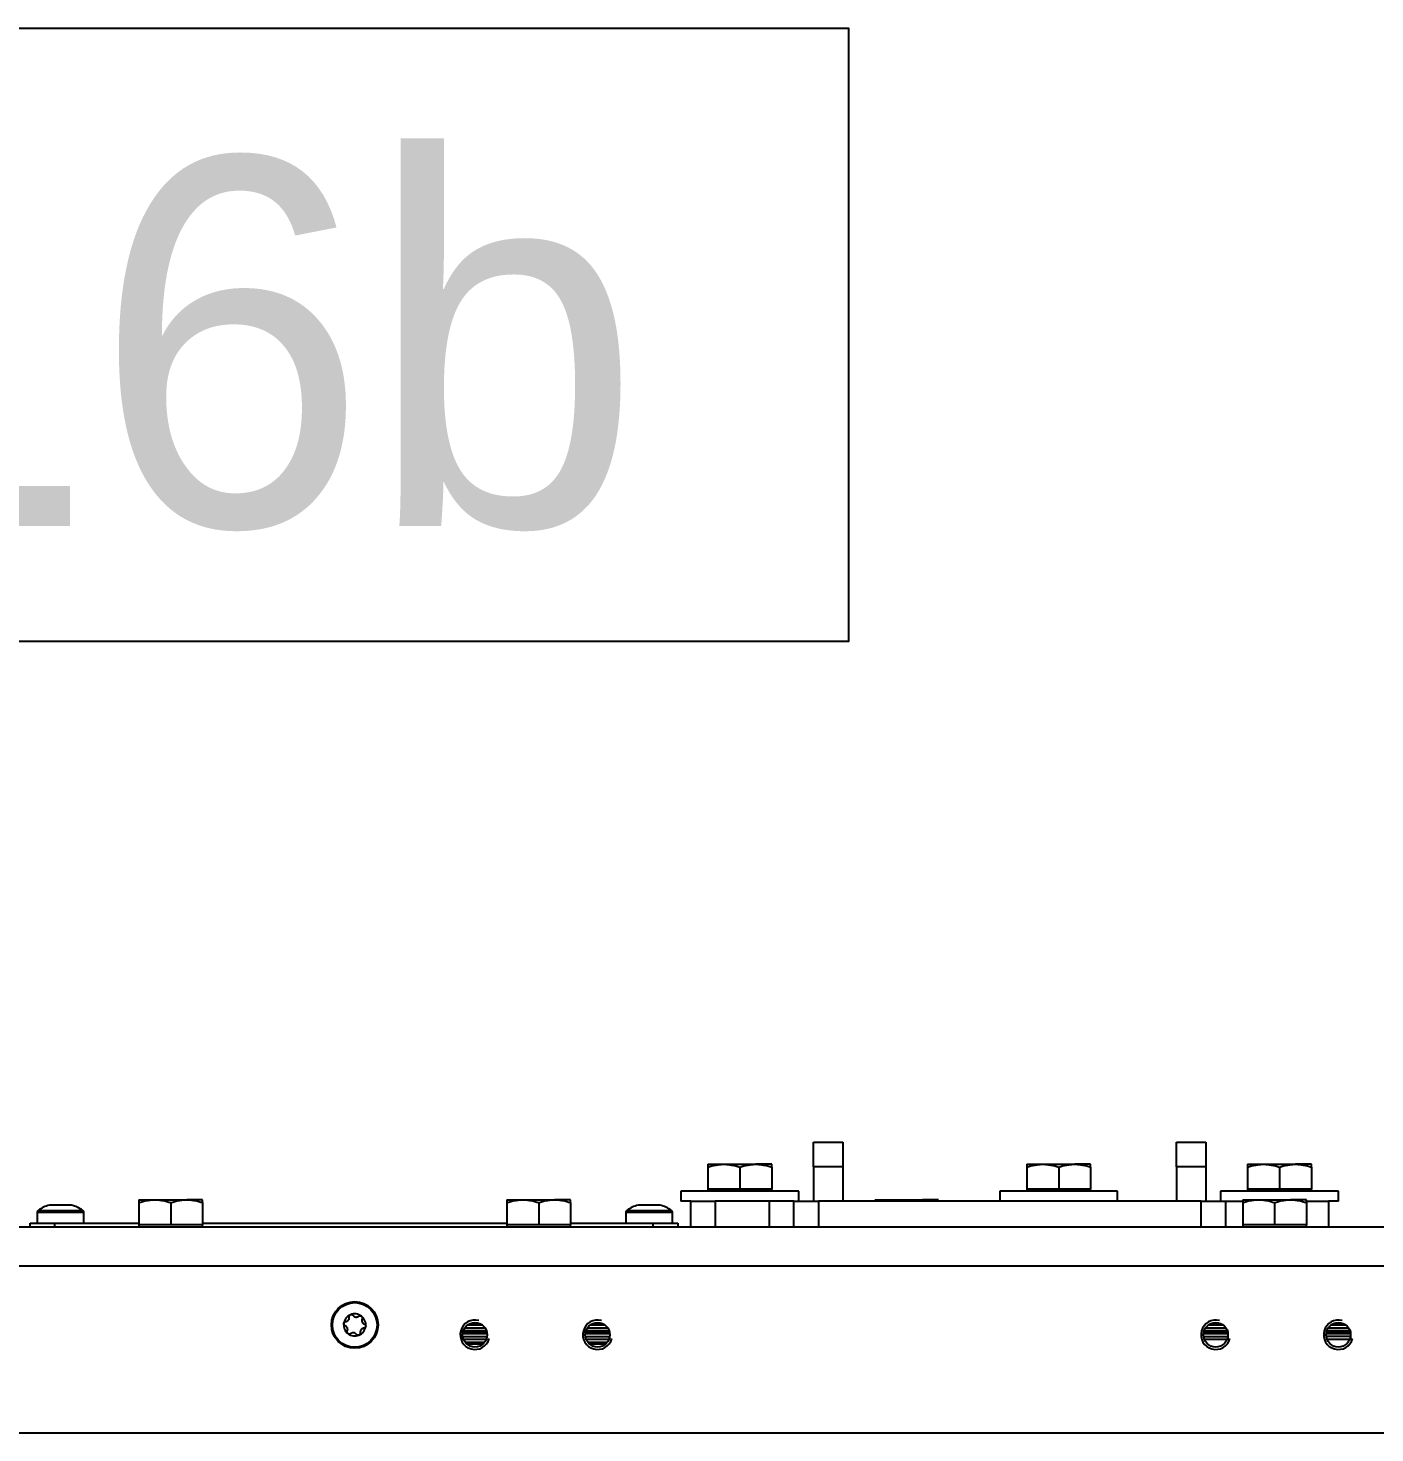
# Model space of a CAD drawing. Header units: millimetres. Extents: x -187347 to 135007, y -6415 to 292048.
# Drawn here: x -50372.5 to -50098, y 27765 to 28051.2 of the extents above; entities that cross this region are included whole.
import ezdxf
from ezdxf.enums import TextEntityAlignment as Align

# ---------------------------------------------------------------- set-up
doc = ezdxf.new("R2010")
doc.units = ezdxf.units.MM
doc.header["$LTSCALE"] = 100
doc.layers.get('0').update_dxf_attribs({"lineweight": 18})
doc.layers.add('Layout CAT2', color=6, linetype='Continuous')
doc.layers.add('Layout Kromeka', color=1, linetype='Continuous', lineweight=5)
doc.styles.add('015_100', font='', dxfattribs={"height": 150})
doc.styles.get('015_100').set_extended_font_data('Univers 45 Light')

# ---------------------------------------------------------------- blocks, each defined once
blk = doc.blocks.new('cat2 legend')
at = {"layer": 'Layout CAT2', "color": 6, "linetype": 'Continuous'}
blk.add_lwpolyline([(-3.9916, -1.25), (3.9123, -1.25), (3.9123, 1.25), (-3.9916, 1.25)], close=True, dxfattribs=at)
at = {"layer": 'Layout Kromeka', "color": 6, "linetype": 'Continuous', "style": '015_100'}
blk.add_attdef('POSNR', text='', height=1.5, dxfattribs=at).set_placement((0, 0), align=Align.MIDDLE)
blk = doc.blocks.new('25g245g2fd')
at = {"color": 0}
for p, q in [((21466.97, -2666.44), (21466.97, -2661.44)), ((21466.97, -2661.44), (21472.97, -2661.44)), ((21472.97, -2661.44), (21472.97, -2666.44)), ((21540.97, -2666.44), (21540.97, -2661.44)), ((21540.97, -2661.44), (21546.97, -2661.44)), ((21546.97, -2661.44), (21546.97, -2666.44)), ((21445.47, -2665.94), (21448.72, -2665.94)), ((21445.47, -2666.52), (21445.47, -2671.04)), ((21448.72, -2665.94), (21455.22, -2665.94)), ((21451.97, -2666.52), (21451.97, -2671.04)), ((21458.47, -2665.94), (21455.22, -2665.94)), ((21458.47, -2666.52), (21458.47, -2671.04)), ((21466.97, -2666.44), (21466.97, -2673.44)), ((21472.97, -2666.44), (21466.97, -2666.44)), ((21472.97, -2666.44), (21472.97, -2673.44)), ((21510.47, -2665.94), (21513.72, -2665.94)), ((21510.47, -2666.52), (21510.47, -2671.04)), ((21513.72, -2665.94), (21520.22, -2665.94)), ((21516.97, -2666.52), (21516.97, -2671.04)), ((21523.47, -2665.94), (21520.22, -2665.94)), ((21523.47, -2666.52), (21523.47, -2671.04)), ((21540.97, -2666.44), (21540.97, -2673.44)), ((21546.97, -2666.44), (21540.97, -2666.44)), ((21546.97, -2666.44), (21546.97, -2673.44)), ((21555.47, -2665.94), (21558.72, -2665.94)), ((21555.47, -2666.52), (21555.47, -2671.04)), ((21558.72, -2665.94), (21565.22, -2665.94)), ((21561.97, -2666.52), (21561.97, -2671.04)), ((21568.47, -2665.94), (21565.22, -2665.94)), ((21568.47, -2666.52), (21568.47, -2671.04)), ((21329.47, -2673.18), (21332.72, -2673.18)), ((21332.72, -2673.18), (21339.22, -2673.18)), ((21342.47, -2673.18), (21339.22, -2673.18)), ((21404.47, -2673.18), (21407.72, -2673.18)), ((21407.72, -2673.18), (21414.22, -2673.18)), ((21417.47, -2673.18), (21414.22, -2673.18)), ((21463.97, -2671.44), (21439.97, -2671.44)), ((21439.97, -2671.44), (21439.97, -2673.44)), ((21441.97, -2673.44), (21439.97, -2673.44)), ((21441.97, -2673.44), (21446.97, -2673.44)), ((21441.97, -2678.68), (21441.97, -2673.44)), ((21445.47, -2671.04), (21445.47, -2671.44)), ((21448.72, -2671.04), (21445.47, -2671.04)), ((21457.97, -2673.44), (21446.97, -2673.44)), ((21446.97, -2673.44), (21446.97, -2678.68)), ((21451.97, -2671.04), (21448.72, -2671.04)), ((21455.22, -2671.04), (21451.97, -2671.04)), ((21458.47, -2671.04), (21455.22, -2671.04)), ((21462.97, -2673.44), (21457.97, -2673.44)), ((21457.97, -2673.44), (21457.97, -2678.68)), ((21458.47, -2671.44), (21458.47, -2671.04)), ((21462.97, -2673.44), (21467.97, -2673.44)), ((21462.97, -2678.68), (21462.97, -2673.44)), ((21463.97, -2673.44), (21463.97, -2671.44)), ((21545.97, -2673.44), (21467.97, -2673.44)), ((21467.97, -2673.44), (21467.97, -2678.68)), ((21479.47, -2673.18), (21482.72, -2673.18)), ((21482.72, -2673.18), (21489.22, -2673.18)), ((21492.47, -2673.18), (21489.22, -2673.18)), ((21528.97, -2671.44), (21504.97, -2671.44)), ((21504.97, -2671.44), (21504.97, -2673.44)), ((21510.47, -2671.04), (21510.47, -2671.44)), ((21513.72, -2671.04), (21510.47, -2671.04)), ((21516.97, -2671.04), (21513.72, -2671.04)), ((21520.22, -2671.04), (21516.97, -2671.04)), ((21523.47, -2671.04), (21520.22, -2671.04)), ((21523.47, -2671.44), (21523.47, -2671.04)), ((21528.97, -2673.44), (21528.97, -2671.44)), ((21545.97, -2673.44), (21550.97, -2673.44)), ((21545.97, -2678.68), (21545.97, -2673.44)), ((21573.97, -2671.44), (21549.97, -2671.44)), ((21549.97, -2671.44), (21549.97, -2673.44)), ((21550.97, -2673.44), (21554.45, -2673.44)), ((21550.97, -2673.44), (21550.97, -2678.68)), ((21554.47, -2673.18), (21557.72, -2673.18)), ((21555.47, -2671.04), (21555.47, -2671.44)), ((21558.72, -2671.04), (21555.47, -2671.04)), ((21557.72, -2673.18), (21564.22, -2673.18)), ((21561.97, -2671.04), (21558.72, -2671.04)), ((21565.22, -2671.04), (21561.97, -2671.04)), ((21567.47, -2673.18), (21564.22, -2673.18)), ((21568.47, -2671.04), (21565.22, -2671.04)), ((21567.47, -2673.44), (21571.97, -2673.44)), ((21568.47, -2671.44), (21568.47, -2671.04)), ((21573.97, -2673.44), (21571.97, -2673.44)), ((21571.97, -2673.44), (21571.97, -2678.68)), ((21573.97, -2673.44), (21573.97, -2671.44)), ((21308.72, -2675.72), (21318.22, -2675.72)), ((21308.72, -2675.72), (21308.72, -2677.94)), ((21308.93, -2675.33), (21318.02, -2675.33)), ((21311.22, -2674.24), (21311.52, -2674.24)), ((21311.52, -2674.24), (21313.47, -2674.24)), ((21313.47, -2674.24), (21315.42, -2674.24)), ((21315.42, -2674.24), (21315.72, -2674.24)), ((21318.22, -2677.94), (21318.22, -2675.72)), ((21329.47, -2673.76), (21329.47, -2678.28)), ((21335.97, -2673.76), (21335.97, -2678.28)), ((21342.47, -2673.76), (21342.47, -2678.28)), ((21404.47, -2673.76), (21404.47, -2678.28)), ((21410.97, -2673.76), (21410.97, -2678.28)), ((21417.47, -2673.76), (21417.47, -2678.28)), ((21428.72, -2675.72), (21438.22, -2675.72)), ((21428.72, -2675.72), (21428.72, -2677.94)), ((21428.93, -2675.33), (21438.02, -2675.33)), ((21431.22, -2674.24), (21431.52, -2674.24)), ((21431.52, -2674.24), (21433.47, -2674.24)), ((21433.47, -2674.24), (21435.42, -2674.24)), ((21435.42, -2674.24), (21435.72, -2674.24)), ((21438.22, -2677.94), (21438.22, -2675.72)), ((21554.47, -2673.76), (21554.47, -2678.28)), ((21560.97, -2673.76), (21560.97, -2678.28)), ((21567.47, -2673.76), (21567.47, -2678.28)), ((21080.97, -2678.68), (21890.97, -2678.67)), ((21307.3, -2677.94), (21312.3, -2677.94)), ((21307.3, -2678.68), (21307.3, -2677.94)), ((21308.72, -2677.94), (21313.47, -2677.94)), ((21312.3, -2677.94), (21329.47, -2677.94)), ((21312.3, -2677.94), (21312.3, -2678.68)), ((21329.47, -2678.28), (21329.47, -2678.68)), ((21332.72, -2678.28), (21329.47, -2678.28)), ((21335.97, -2678.28), (21332.72, -2678.28)), ((21339.22, -2678.28), (21335.97, -2678.28)), ((21342.47, -2678.28), (21339.22, -2678.28)), ((21342.47, -2677.94), (21404.47, -2677.94)), ((21342.47, -2678.68), (21342.47, -2678.28)), ((21404.47, -2678.28), (21404.47, -2678.68)), ((21407.72, -2678.28), (21404.47, -2678.28)), ((21410.97, -2678.28), (21407.72, -2678.28)), ((21414.22, -2678.28), (21410.97, -2678.28)), ((21417.47, -2678.28), (21414.22, -2678.28)), ((21417.47, -2677.94), (21434.3, -2677.94)), ((21417.47, -2678.68), (21417.47, -2678.28)), ((21428.72, -2677.94), (21433.47, -2677.94)), ((21434.3, -2677.94), (21439.3, -2677.94)), ((21434.3, -2678.68), (21434.3, -2677.94)), ((21439.3, -2677.94), (21439.3, -2678.68)), ((21554.47, -2678.28), (21554.47, -2678.68)), ((21557.72, -2678.28), (21554.47, -2678.28)), ((21560.97, -2678.28), (21557.72, -2678.28)), ((21564.22, -2678.28), (21560.97, -2678.28)), ((21567.47, -2678.28), (21564.22, -2678.28)), ((21567.47, -2678.68), (21567.47, -2678.28)), ((21880.96, -2686.67), (21090.98, -2686.68)), ((21400.06, -2699.31), (21395.88, -2699.31)), ((21399.55, -2698.74), (21396.39, -2698.74)), ((21396.68, -2698.6), (21399.36, -2698.6)), ((21425.06, -2699.31), (21420.88, -2699.31)), ((21424.55, -2698.74), (21421.39, -2698.74)), ((21421.58, -2698.6), (21424.36, -2698.6)), ((21551.06, -2699.31), (21546.88, -2699.31)), ((21550.55, -2698.74), (21547.39, -2698.74)), ((21547.58, -2698.6), (21550.36, -2698.6)), ((21576.06, -2699.31), (21571.88, -2699.31)), ((21575.55, -2698.73), (21572.39, -2698.73)), ((21572.58, -2698.6), (21575.36, -2698.6)), ((21400.46, -2700.48), (21395.48, -2700.48)), ((21400.44, -2701.08), (21395.5, -2701.08)), ((21400.42, -2700.19), (21395.52, -2700.19)), ((21400.35, -2699.91), (21395.59, -2699.91)), ((21400.27, -2701.65), (21395.67, -2701.65)), ((21399.91, -2702.25), (21396.03, -2702.25)), ((21425.46, -2700.48), (21420.48, -2700.48)), ((21425.44, -2701.08), (21420.5, -2701.08)), ((21420.52, -2700.19), (21425.42, -2700.19)), ((21425.35, -2699.91), (21420.59, -2699.91)), ((21425.27, -2701.65), (21420.67, -2701.65)), ((21424.91, -2702.25), (21421.03, -2702.25)), ((21551.46, -2700.48), (21546.48, -2700.48)), ((21551.44, -2701.08), (21546.5, -2701.08)), ((21551.42, -2700.19), (21546.52, -2700.19)), ((21551.35, -2699.91), (21546.59, -2699.91)), ((21546.63, -2701.55), (21551.31, -2701.55)), ((21576.46, -2700.48), (21571.48, -2700.48)), ((21576.44, -2701.07), (21571.5, -2701.07)), ((21571.52, -2700.19), (21576.42, -2700.19)), ((21576.35, -2699.91), (21571.59, -2699.91)), ((21571.63, -2701.55), (21576.31, -2701.55)), ((21399.64, -2702.53), (21396.3, -2702.53)), ((21396.33, -2702.56), (21399.61, -2702.56)), ((21396.33, -2702.56), (21399.61, -2702.56)), ((21424.64, -2702.53), (21421.3, -2702.53)), ((21421.33, -2702.56), (21424.61, -2702.56)), ((21421.33, -2702.56), (21424.61, -2702.56)), ((21083.97, -2720.68), (21887.97, -2720.67))]:
    blk.add_line(p, q, dxfattribs=at)
for centre, radius in [((21373.47, -2698.68), 4.75), ((21373.47, -2698.68), 4.54), ((21397.97, -2700.68), 2.5), ((21422.97, -2700.68), 2.5), ((21548.97, -2700.68), 2.5), ((21573.97, -2700.68), 2.5)]:
    blk.add_circle(centre, radius, dxfattribs=at)
for centre, radius, start, end in [((21309.2, -2675.72), 0.475, 124.6183, 180), ((21313.47, -2681.92), 8, 106.3348, 124.6183), ((21313.47, -2681.92), 8, 55.3817, 73.6652), ((21317.75, -2675.72), 0.475, 0, 55.3817), ((21429.2, -2675.72), 0.475, 124.6183, 180), ((21433.47, -2681.92), 8, 106.3348, 124.6183), ((21433.47, -2681.92), 8, 55.3817, 73.6652), ((21437.75, -2675.72), 0.475, 0, 55.3817), ((21373.47, -2698.68), 2.25, 52.5231, 112.5231), ((21373.47, -2698.68), 2.25, 172.5231, 232.5231), ((21373.47, -2698.68), 2.25, 112.5231, 172.5231), ((21373.47, -2698.68), 2.25, 292.5231, 352.5231), ((21373.47, -2698.68), 2.25, 352.5231, 52.5231), ((21397.97, -2700.68), 3, 75, 345), ((21422.97, -2700.68), 3, 75, 345), ((21548.97, -2700.68), 3, 75, 345), ((21573.97, -2700.68), 3, 75, 345), ((21373.47, -2698.68), 2.25, 232.5231, 292.5231)]:
    blk.add_arc(centre, radius, start, end, dxfattribs=at)
for points, knots in [([(21445.47, -2666.52), (21446, -2666.34), (21446.54, -2666.2), (21447.35, -2666.04), (21447.62, -2666), (21448.17, -2665.95), (21448.44, -2665.94), (21448.72, -2665.94)], [0, 0, 0, 0, 0.5, 0.5, 0.75, 0.75, 1, 1, 1, 1]), ([(21445.47, -2665.94), (21445.47, -2665.94), (21445.47, -2665.95), (21445.47, -2666), (21445.47, -2666.04), (21445.47, -2666.14), (21445.47, -2666.21), (21445.47, -2666.35), (21445.47, -2666.43), (21445.47, -2666.52)], [0, 0, 0, 0, 0.25, 0.25, 0.5, 0.5, 0.75, 0.75, 1, 1, 1, 1]), ([(21448.72, -2665.94), (21448.79, -2665.94), (21448.86, -2665.94), (21449, -2665.94), (21449.07, -2665.94), (21449.27, -2665.95), (21449.41, -2665.96), (21449.82, -2666), (21450.09, -2666.04), (21450.91, -2666.2), (21451.44, -2666.34), (21451.97, -2666.52)], [0, 0, 0, 0, 0.0625, 0.0625, 0.125, 0.125, 0.25, 0.25, 0.5, 0.5, 1, 1, 1, 1]), ([(21451.97, -2666.52), (21452.5, -2666.34), (21453.04, -2666.2), (21453.85, -2666.04), (21454.12, -2666), (21454.67, -2665.95), (21454.94, -2665.94), (21455.22, -2665.94)], [0, 0, 0, 0, 0.5, 0.5, 0.75, 0.75, 1, 1, 1, 1]), ([(21455.22, -2665.94), (21455.29, -2665.94), (21455.36, -2665.94), (21455.5, -2665.94), (21455.57, -2665.94), (21455.77, -2665.95), (21455.91, -2665.96), (21456.32, -2666), (21456.59, -2666.04), (21457.41, -2666.2), (21457.94, -2666.34), (21458.47, -2666.52)], [0, 0, 0, 0, 0.0625, 0.0625, 0.125, 0.125, 0.25, 0.25, 0.5, 0.5, 1, 1, 1, 1]), ([(21458.47, -2666.52), (21458.47, -2666.43), (21458.47, -2666.35), (21458.47, -2666.21), (21458.47, -2666.14), (21458.47, -2666.04), (21458.47, -2666), (21458.47, -2665.95), (21458.47, -2665.94), (21458.47, -2665.94)], [0, 0, 0, 0, 0.250359, 0.250359, 0.500718, 0.500718, 0.751077, 0.751077, 1, 1, 1, 1]), ([(21510.47, -2665.94), (21510.47, -2665.94), (21510.47, -2665.95), (21510.47, -2666), (21510.47, -2666.04), (21510.47, -2666.14), (21510.47, -2666.21), (21510.47, -2666.35), (21510.47, -2666.43), (21510.47, -2666.52)], [0, 0, 0, 0, 0.25, 0.25, 0.5, 0.5, 0.75, 0.75, 1, 1, 1, 1]), ([(21510.47, -2666.52), (21511, -2666.34), (21511.54, -2666.2), (21512.35, -2666.04), (21512.62, -2666), (21513.17, -2665.95), (21513.44, -2665.94), (21513.72, -2665.94)], [0, 0, 0, 0, 0.5, 0.5, 0.75, 0.75, 1, 1, 1, 1]), ([(21513.72, -2665.94), (21513.79, -2665.94), (21513.86, -2665.94), (21514, -2665.94), (21514.07, -2665.94), (21514.27, -2665.95), (21514.41, -2665.96), (21514.82, -2666), (21515.09, -2666.04), (21515.91, -2666.2), (21516.44, -2666.34), (21516.97, -2666.52)], [0, 0, 0, 0, 0.0625, 0.0625, 0.125, 0.125, 0.25, 0.25, 0.5, 0.5, 1, 1, 1, 1]), ([(21516.97, -2666.52), (21517.5, -2666.34), (21518.04, -2666.2), (21518.85, -2666.04), (21519.12, -2666), (21519.67, -2665.95), (21519.94, -2665.94), (21520.22, -2665.94)], [0, 0, 0, 0, 0.5, 0.5, 0.75, 0.75, 1, 1, 1, 1]), ([(21520.22, -2665.94), (21520.29, -2665.94), (21520.36, -2665.94), (21520.5, -2665.94), (21520.57, -2665.94), (21520.77, -2665.95), (21520.91, -2665.96), (21521.32, -2666), (21521.59, -2666.04), (21522.41, -2666.2), (21522.94, -2666.34), (21523.47, -2666.52)], [0, 0, 0, 0, 0.0625, 0.0625, 0.125, 0.125, 0.25, 0.25, 0.5, 0.5, 1, 1, 1, 1]), ([(21523.47, -2666.52), (21523.47, -2666.43), (21523.47, -2666.35), (21523.47, -2666.21), (21523.47, -2666.14), (21523.47, -2666.04), (21523.47, -2666), (21523.47, -2665.95), (21523.47, -2665.94), (21523.47, -2665.94)], [0, 0, 0, 0, 0.250359, 0.250359, 0.500718, 0.500718, 0.751077, 0.751077, 1, 1, 1, 1]), ([(21555.47, -2666.52), (21556, -2666.34), (21556.54, -2666.2), (21557.35, -2666.04), (21557.62, -2666), (21558.17, -2665.95), (21558.44, -2665.94), (21558.72, -2665.94)], [0, 0, 0, 0, 0.5, 0.5, 0.75, 0.75, 1, 1, 1, 1]), ([(21555.47, -2665.94), (21555.47, -2665.94), (21555.47, -2665.95), (21555.47, -2666), (21555.47, -2666.04), (21555.47, -2666.14), (21555.47, -2666.21), (21555.47, -2666.35), (21555.47, -2666.43), (21555.47, -2666.52)], [0, 0, 0, 0, 0.25, 0.25, 0.5, 0.5, 0.75, 0.75, 1, 1, 1, 1]), ([(21558.72, -2665.94), (21558.79, -2665.94), (21558.86, -2665.94), (21559, -2665.94), (21559.07, -2665.94), (21559.27, -2665.95), (21559.41, -2665.96), (21559.82, -2666), (21560.09, -2666.04), (21560.91, -2666.2), (21561.44, -2666.34), (21561.97, -2666.52)], [0, 0, 0, 0, 0.0625, 0.0625, 0.125, 0.125, 0.25, 0.25, 0.5, 0.5, 1, 1, 1, 1]), ([(21561.97, -2666.52), (21562.5, -2666.34), (21563.04, -2666.2), (21563.85, -2666.04), (21564.12, -2666), (21564.67, -2665.95), (21564.94, -2665.94), (21565.22, -2665.94)], [0, 0, 0, 0, 0.5, 0.5, 0.75, 0.75, 1, 1, 1, 1]), ([(21565.22, -2665.94), (21565.29, -2665.94), (21565.36, -2665.94), (21565.5, -2665.94), (21565.57, -2665.94), (21565.77, -2665.95), (21565.91, -2665.96), (21566.32, -2666), (21566.59, -2666.04), (21567.41, -2666.2), (21567.94, -2666.34), (21568.47, -2666.52)], [0, 0, 0, 0, 0.0625, 0.0625, 0.125, 0.125, 0.25, 0.25, 0.5, 0.5, 1, 1, 1, 1]), ([(21568.47, -2666.52), (21568.47, -2666.43), (21568.47, -2666.35), (21568.47, -2666.21), (21568.47, -2666.14), (21568.47, -2666.04), (21568.47, -2666), (21568.47, -2665.95), (21568.47, -2665.94), (21568.47, -2665.94)], [0, 0, 0, 0, 0.250359, 0.250359, 0.500718, 0.500718, 0.751077, 0.751077, 1, 1, 1, 1]), ([(21329.47, -2673.18), (21329.47, -2673.18), (21329.47, -2673.19), (21329.47, -2673.24), (21329.47, -2673.28), (21329.47, -2673.38), (21329.47, -2673.44), (21329.47, -2673.59), (21329.47, -2673.67), (21329.47, -2673.76)], [0, 0, 0, 0, 0.25, 0.25, 0.5, 0.5, 0.75, 0.75, 1, 1, 1, 1]), ([(21329.47, -2673.76), (21330, -2673.58), (21330.54, -2673.43), (21331.35, -2673.28), (21331.62, -2673.24), (21332.17, -2673.19), (21332.44, -2673.18), (21332.72, -2673.18)], [0, 0, 0, 0, 0.5, 0.5, 0.75, 0.75, 1, 1, 1, 1]), ([(21332.72, -2673.18), (21332.79, -2673.18), (21332.86, -2673.18), (21333, -2673.18), (21333.07, -2673.18), (21333.27, -2673.19), (21333.41, -2673.2), (21333.82, -2673.24), (21334.09, -2673.28), (21334.91, -2673.43), (21335.44, -2673.58), (21335.97, -2673.76)], [0, 0, 0, 0, 0.0625, 0.0625, 0.125, 0.125, 0.25, 0.25, 0.5, 0.5, 1, 1, 1, 1]), ([(21335.97, -2673.76), (21336.5, -2673.58), (21337.04, -2673.43), (21337.85, -2673.28), (21338.12, -2673.24), (21338.67, -2673.19), (21338.94, -2673.18), (21339.22, -2673.18)], [0, 0, 0, 0, 0.5, 0.5, 0.75, 0.75, 1, 1, 1, 1]), ([(21339.22, -2673.18), (21339.29, -2673.18), (21339.36, -2673.18), (21339.5, -2673.18), (21339.57, -2673.18), (21339.77, -2673.19), (21339.91, -2673.2), (21340.32, -2673.24), (21340.59, -2673.28), (21341.41, -2673.43), (21341.94, -2673.58), (21342.47, -2673.76)], [0, 0, 0, 0, 0.0625, 0.0625, 0.125, 0.125, 0.25, 0.25, 0.5, 0.5, 1, 1, 1, 1]), ([(21342.47, -2673.76), (21342.47, -2673.67), (21342.47, -2673.59), (21342.47, -2673.44), (21342.47, -2673.38), (21342.47, -2673.28), (21342.47, -2673.24), (21342.47, -2673.19), (21342.47, -2673.18), (21342.47, -2673.18)], [0, 0, 0, 0, 0.250359, 0.250359, 0.500718, 0.500718, 0.751077, 0.751077, 1, 1, 1, 1]), ([(21404.47, -2673.18), (21404.47, -2673.18), (21404.47, -2673.19), (21404.47, -2673.24), (21404.47, -2673.28), (21404.47, -2673.38), (21404.47, -2673.44), (21404.47, -2673.59), (21404.47, -2673.67), (21404.47, -2673.76)], [0, 0, 0, 0, 0.25, 0.25, 0.5, 0.5, 0.75, 0.75, 1, 1, 1, 1]), ([(21404.47, -2673.76), (21405, -2673.58), (21405.54, -2673.43), (21406.35, -2673.28), (21406.62, -2673.24), (21407.17, -2673.19), (21407.44, -2673.18), (21407.72, -2673.18)], [0, 0, 0, 0, 0.5, 0.5, 0.75, 0.75, 1, 1, 1, 1]), ([(21407.72, -2673.18), (21407.79, -2673.18), (21407.86, -2673.18), (21408, -2673.18), (21408.07, -2673.18), (21408.27, -2673.19), (21408.41, -2673.2), (21408.82, -2673.24), (21409.09, -2673.28), (21409.91, -2673.43), (21410.44, -2673.58), (21410.97, -2673.76)], [0, 0, 0, 0, 0.0625, 0.0625, 0.125, 0.125, 0.25, 0.25, 0.5, 0.5, 1, 1, 1, 1]), ([(21410.97, -2673.76), (21411.5, -2673.58), (21412.04, -2673.43), (21412.85, -2673.28), (21413.12, -2673.24), (21413.67, -2673.19), (21413.94, -2673.18), (21414.22, -2673.18)], [0, 0, 0, 0, 0.5, 0.5, 0.75, 0.75, 1, 1, 1, 1]), ([(21414.22, -2673.18), (21414.29, -2673.18), (21414.36, -2673.18), (21414.5, -2673.18), (21414.57, -2673.18), (21414.77, -2673.19), (21414.91, -2673.2), (21415.32, -2673.24), (21415.59, -2673.28), (21416.41, -2673.43), (21416.94, -2673.58), (21417.47, -2673.76)], [0, 0, 0, 0, 0.0625, 0.0625, 0.125, 0.125, 0.25, 0.25, 0.5, 0.5, 1, 1, 1, 1]), ([(21417.47, -2673.76), (21417.47, -2673.67), (21417.47, -2673.59), (21417.47, -2673.44), (21417.47, -2673.38), (21417.47, -2673.28), (21417.47, -2673.24), (21417.47, -2673.19), (21417.47, -2673.18), (21417.47, -2673.18)], [0, 0, 0, 0, 0.250359, 0.250359, 0.500718, 0.500718, 0.751077, 0.751077, 1, 1, 1, 1]), ([(21554.47, -2673.18), (21554.47, -2673.18), (21554.47, -2673.19), (21554.47, -2673.24), (21554.47, -2673.28), (21554.47, -2673.38), (21554.47, -2673.44), (21554.47, -2673.59), (21554.47, -2673.67), (21554.47, -2673.76)], [0, 0, 0, 0, 0.25, 0.25, 0.5, 0.5, 0.75, 0.75, 1, 1, 1, 1]), ([(21554.47, -2673.76), (21555, -2673.58), (21555.54, -2673.43), (21556.35, -2673.28), (21556.62, -2673.24), (21557.17, -2673.19), (21557.44, -2673.18), (21557.72, -2673.18)], [0, 0, 0, 0, 0.5, 0.5, 0.75, 0.75, 1, 1, 1, 1]), ([(21557.72, -2673.18), (21557.79, -2673.18), (21557.86, -2673.18), (21558, -2673.18), (21558.07, -2673.18), (21558.27, -2673.19), (21558.41, -2673.2), (21558.82, -2673.24), (21559.09, -2673.28), (21559.91, -2673.43), (21560.44, -2673.58), (21560.97, -2673.76)], [0, 0, 0, 0, 0.0625, 0.0625, 0.125, 0.125, 0.25, 0.25, 0.5, 0.5, 1, 1, 1, 1]), ([(21560.97, -2673.76), (21561.5, -2673.58), (21562.04, -2673.43), (21562.85, -2673.28), (21563.12, -2673.24), (21563.67, -2673.19), (21563.94, -2673.18), (21564.22, -2673.18)], [0, 0, 0, 0, 0.5, 0.5, 0.75, 0.75, 1, 1, 1, 1]), ([(21564.22, -2673.18), (21564.29, -2673.18), (21564.36, -2673.18), (21564.5, -2673.18), (21564.57, -2673.18), (21564.77, -2673.19), (21564.91, -2673.2), (21565.32, -2673.24), (21565.59, -2673.28), (21566.41, -2673.43), (21566.94, -2673.58), (21567.47, -2673.76)], [0, 0, 0, 0, 0.0625, 0.0625, 0.125, 0.125, 0.25, 0.25, 0.5, 0.5, 1, 1, 1, 1]), ([(21567.47, -2673.76), (21567.47, -2673.67), (21567.47, -2673.59), (21567.47, -2673.44), (21567.47, -2673.38), (21567.47, -2673.28), (21567.47, -2673.24), (21567.47, -2673.19), (21567.47, -2673.18), (21567.47, -2673.18)], [0, 0, 0, 0, 0.250359, 0.250359, 0.500718, 0.500718, 0.751077, 0.751077, 1, 1, 1, 1]), ([(21372.61, -2696.6), (21372.62, -2696.59), (21372.63, -2696.59), (21372.66, -2696.58), (21372.67, -2696.58), (21372.71, -2696.57), (21372.74, -2696.57), (21372.77, -2696.56), (21372.79, -2696.56), (21372.81, -2696.56), (21372.84, -2696.57), (21372.86, -2696.57), (21372.89, -2696.58), (21372.9, -2696.58), (21372.94, -2696.59), (21372.96, -2696.6), (21372.99, -2696.62), (21373, -2696.62), (21373.03, -2696.64), (21373.04, -2696.64), (21373.06, -2696.66), (21373.08, -2696.68), (21373.11, -2696.7), (21373.12, -2696.71), (21373.13, -2696.73), (21373.14, -2696.74), (21373.15, -2696.75)], [0, 0, 0, 0, 0.0625, 0.0625, 0.125, 0.125, 0.25, 0.25, 0.3125, 0.3125, 0.375, 0.4375, 0.4375, 0.5, 0.5, 0.625, 0.625, 0.6875, 0.6875, 0.75, 0.75, 0.875, 0.875, 0.9375, 0.9375, 1, 1, 1, 1]), ([(21371.53, -2698.86), (21371.5, -2698.85), (21371.48, -2698.84), (21371.44, -2698.82), (21371.42, -2698.81), (21371.39, -2698.78), (21371.38, -2698.78), (21371.37, -2698.76), (21371.36, -2698.75), (21371.33, -2698.72), (21371.32, -2698.7), (21371.3, -2698.67), (21371.29, -2698.66), (21371.28, -2698.64), (21371.27, -2698.63), (21371.26, -2698.59), (21371.25, -2698.57), (21371.24, -2698.53), (21371.24, -2698.51), (21371.24, -2698.49), (21371.24, -2698.48), (21371.23, -2698.44), (21371.24, -2698.41), (21371.24, -2698.38)], [0, 0, 0, 0, 0.125, 0.125, 0.25, 0.25, 0.3125, 0.3125, 0.375, 0.375, 0.5, 0.5, 0.5625, 0.5625, 0.625, 0.625, 0.75, 0.75, 0.8125, 0.8125, 0.875, 0.875, 1, 1, 1, 1]), ([(21371.24, -2698.38), (21371.24, -2698.37), (21371.24, -2698.36), (21371.25, -2698.33), (21371.25, -2698.32), (21371.26, -2698.28), (21371.27, -2698.26), (21371.29, -2698.22), (21371.3, -2698.21), (21371.31, -2698.19), (21371.33, -2698.17), (21371.34, -2698.15), (21371.36, -2698.13), (21371.37, -2698.12), (21371.4, -2698.1), (21371.42, -2698.08), (21371.45, -2698.06), (21371.46, -2698.05), (21371.48, -2698.04), (21371.49, -2698.04), (21371.52, -2698.02), (21371.55, -2698.01), (21371.58, -2698), (21371.59, -2698), (21371.62, -2698), (21371.63, -2698), (21371.64, -2697.99)], [0, 0, 0, 0, 0.0625, 0.0625, 0.125, 0.125, 0.25, 0.25, 0.3125, 0.3125, 0.375, 0.4375, 0.4375, 0.5, 0.5, 0.625, 0.625, 0.6875, 0.6875, 0.75, 0.75, 0.875, 0.875, 0.9375, 0.9375, 1, 1, 1, 1]), ([(21371.96, -2699.92), (21371.98, -2699.88), (21372, -2699.83), (21372.02, -2699.75), (21372.02, -2699.73), (21372.03, -2699.69), (21372.03, -2699.67), (21372.03, -2699.65), (21372.03, -2699.63), (21372.03, -2699.57), (21372.03, -2699.51), (21372.02, -2699.45), (21372.02, -2699.43), (21372.01, -2699.4), (21372, -2699.36), (21371.98, -2699.32), (21371.97, -2699.29), (21371.96, -2699.27), (21371.95, -2699.25), (21371.94, -2699.23), (21371.92, -2699.2), (21371.89, -2699.15), (21371.86, -2699.11), (21371.83, -2699.08), (21371.82, -2699.07), (21371.81, -2699.05), (21371.78, -2699.02), (21371.75, -2698.99), (21371.72, -2698.97), (21371.71, -2698.96), (21371.68, -2698.94), (21371.67, -2698.94), (21371.62, -2698.9), (21371.57, -2698.88), (21371.53, -2698.86)], [0, 0, 0, 0, 0.125, 0.125, 0.1875, 0.1875, 0.21875, 0.21875, 0.25, 0.25, 0.375, 0.375, 0.40625, 0.40625, 0.4375, 0.5, 0.5, 0.53125, 0.53125, 0.5625, 0.5625, 0.625, 0.6875, 0.6875, 0.71875, 0.71875, 0.75, 0.8125, 0.8125, 0.84375, 0.84375, 0.875, 0.875, 1, 1, 1, 1]), ([(21371.64, -2697.99), (21371.69, -2697.99), (21371.74, -2697.98), (21371.81, -2697.96), (21371.84, -2697.95), (21371.87, -2697.93), (21371.89, -2697.93), (21371.91, -2697.92), (21371.92, -2697.91), (21371.98, -2697.88), (21372.03, -2697.85), (21372.08, -2697.8), (21372.09, -2697.79), (21372.11, -2697.77), (21372.14, -2697.75), (21372.17, -2697.71), (21372.19, -2697.68), (21372.2, -2697.67), (21372.22, -2697.65), (21372.22, -2697.63), (21372.25, -2697.6), (21372.27, -2697.55), (21372.29, -2697.5), (21372.31, -2697.46), (21372.31, -2697.45), (21372.32, -2697.42), (21372.32, -2697.41), (21372.33, -2697.37), (21372.34, -2697.34), (21372.34, -2697.3), (21372.34, -2697.29), (21372.34, -2697.26), (21372.35, -2697.25), (21372.35, -2697.19), (21372.34, -2697.14), (21372.34, -2697.09)], [0, 0, 0, 0, 0.125, 0.125, 0.1875, 0.1875, 0.21875, 0.21875, 0.25, 0.25, 0.375, 0.375, 0.40625, 0.40625, 0.4375, 0.5, 0.5, 0.53125, 0.53125, 0.5625, 0.5625, 0.625, 0.6875, 0.6875, 0.71875, 0.71875, 0.75, 0.75, 0.8125, 0.8125, 0.84375, 0.84375, 0.875, 0.875, 1, 1, 1, 1]), ([(21372.34, -2697.09), (21372.33, -2697.06), (21372.33, -2697.04), (21372.33, -2696.99), (21372.33, -2696.97), (21372.34, -2696.93), (21372.34, -2696.92), (21372.35, -2696.9), (21372.35, -2696.88), (21372.36, -2696.85), (21372.37, -2696.83), (21372.39, -2696.79), (21372.4, -2696.78), (21372.41, -2696.76), (21372.42, -2696.75), (21372.44, -2696.72), (21372.46, -2696.7), (21372.49, -2696.67), (21372.5, -2696.67), (21372.52, -2696.65), (21372.53, -2696.64), (21372.56, -2696.62), (21372.58, -2696.61), (21372.61, -2696.6)], [0, 0, 0, 0, 0.125, 0.125, 0.25, 0.25, 0.3125, 0.3125, 0.375, 0.375, 0.5, 0.5, 0.5625, 0.5625, 0.625, 0.625, 0.75, 0.75, 0.8125, 0.8125, 0.875, 0.875, 1, 1, 1, 1]), ([(21373.15, -2696.75), (21373.17, -2696.79), (21373.21, -2696.83), (21373.26, -2696.88), (21373.28, -2696.9), (21373.32, -2696.92), (21373.33, -2696.93), (21373.35, -2696.94), (21373.36, -2696.95), (21373.42, -2696.99), (21373.46, -2697.01), (21373.53, -2697.03), (21373.54, -2697.04), (21373.57, -2697.05), (21373.61, -2697.06), (21373.65, -2697.07), (21373.69, -2697.07), (21373.71, -2697.07), (21373.74, -2697.07), (21373.75, -2697.08), (21373.79, -2697.08), (21373.85, -2697.08), (21373.9, -2697.07), (21373.94, -2697.06), (21373.96, -2697.06), (21373.98, -2697.05), (21374, -2697.05), (21374.03, -2697.04), (21374.06, -2697.03), (21374.1, -2697.01), (21374.11, -2697.01), (21374.13, -2697), (21374.14, -2696.99), (21374.2, -2696.96), (21374.24, -2696.93), (21374.28, -2696.9)], [0, 0, 0, 0, 0.125, 0.125, 0.1875, 0.1875, 0.21875, 0.21875, 0.25, 0.25, 0.375, 0.375, 0.40625, 0.40625, 0.4375, 0.5, 0.5, 0.53125, 0.53125, 0.5625, 0.5625, 0.625, 0.6875, 0.6875, 0.71875, 0.71875, 0.75, 0.75, 0.8125, 0.8125, 0.84375, 0.84375, 0.875, 0.875, 1, 1, 1, 1]), ([(21374.28, -2696.9), (21374.3, -2696.88), (21374.32, -2696.87), (21374.36, -2696.85), (21374.38, -2696.84), (21374.42, -2696.82), (21374.43, -2696.82), (21374.45, -2696.81), (21374.46, -2696.81), (21374.5, -2696.8), (21374.52, -2696.8), (21374.56, -2696.8), (21374.57, -2696.8), (21374.6, -2696.8), (21374.61, -2696.8), (21374.65, -2696.81), (21374.68, -2696.81), (21374.71, -2696.82), (21374.72, -2696.83), (21374.75, -2696.84), (21374.76, -2696.84), (21374.8, -2696.86), (21374.82, -2696.87), (21374.84, -2696.89)], [0, 0, 0, 0, 0.125, 0.125, 0.25, 0.25, 0.3125, 0.3125, 0.375, 0.375, 0.5, 0.5, 0.5625, 0.5625, 0.625, 0.625, 0.75, 0.75, 0.8125, 0.8125, 0.875, 0.875, 1, 1, 1, 1]), ([(21375.3, -2699.36), (21375.25, -2699.36), (21375.2, -2699.37), (21375.13, -2699.4), (21375.1, -2699.4), (21375.07, -2699.42), (21375.05, -2699.42), (21375.03, -2699.44), (21375.02, -2699.44), (21374.96, -2699.47), (21374.92, -2699.5), (21374.86, -2699.55), (21374.85, -2699.56), (21374.83, -2699.58), (21374.8, -2699.61), (21374.77, -2699.64), (21374.75, -2699.67), (21374.74, -2699.68), (21374.72, -2699.71), (21374.72, -2699.72), (21374.69, -2699.76), (21374.67, -2699.8), (21374.65, -2699.86), (21374.63, -2699.89), (21374.63, -2699.91), (21374.62, -2699.93), (21374.62, -2699.95), (21374.61, -2699.99), (21374.6, -2700.01), (21374.6, -2700.05), (21374.6, -2700.06), (21374.6, -2700.09), (21374.59, -2700.1), (21374.59, -2700.17), (21374.6, -2700.22), (21374.6, -2700.27)], [0, 0, 0, 0, 0.125, 0.125, 0.1875, 0.1875, 0.21875, 0.21875, 0.25, 0.25, 0.375, 0.375, 0.40625, 0.40625, 0.4375, 0.5, 0.5, 0.53125, 0.53125, 0.5625, 0.5625, 0.625, 0.6875, 0.6875, 0.71875, 0.71875, 0.75, 0.75, 0.8125, 0.8125, 0.84375, 0.84375, 0.875, 0.875, 1, 1, 1, 1]), ([(21374.84, -2696.89), (21374.85, -2696.9), (21374.86, -2696.91), (21374.88, -2696.93), (21374.89, -2696.93), (21374.92, -2696.96), (21374.93, -2696.98), (21374.95, -2697.02), (21374.96, -2697.03), (21374.97, -2697.05), (21374.98, -2697.07), (21374.99, -2697.1), (21375, -2697.12), (21375, -2697.14), (21375.01, -2697.17), (21375.01, -2697.2), (21375.02, -2697.23), (21375.02, -2697.25), (21375.02, -2697.27), (21375.01, -2697.28), (21375.01, -2697.32), (21375.01, -2697.34), (21375, -2697.38), (21374.99, -2697.39), (21374.99, -2697.41), (21374.98, -2697.42), (21374.98, -2697.43)], [0, 0, 0, 0, 0.0625, 0.0625, 0.125, 0.125, 0.25, 0.25, 0.3125, 0.3125, 0.375, 0.4375, 0.4375, 0.5, 0.5, 0.625, 0.625, 0.6875, 0.6875, 0.75, 0.75, 0.875, 0.875, 0.9375, 0.9375, 1, 1, 1, 1]), ([(21374.98, -2697.43), (21374.96, -2697.48), (21374.94, -2697.53), (21374.92, -2697.6), (21374.92, -2697.63), (21374.91, -2697.67), (21374.91, -2697.68), (21374.91, -2697.7), (21374.91, -2697.72), (21374.91, -2697.78), (21374.91, -2697.84), (21374.92, -2697.91), (21374.93, -2697.92), (21374.93, -2697.95), (21374.94, -2697.99), (21374.96, -2698.03), (21374.97, -2698.07), (21374.98, -2698.08), (21374.99, -2698.11), (21375, -2698.12), (21375.02, -2698.16), (21375.05, -2698.2), (21375.08, -2698.25), (21375.11, -2698.28), (21375.12, -2698.29), (21375.13, -2698.31), (21375.16, -2698.34), (21375.19, -2698.36), (21375.22, -2698.39), (21375.23, -2698.39), (21375.26, -2698.41), (21375.27, -2698.42), (21375.32, -2698.45), (21375.37, -2698.47), (21375.41, -2698.49)], [0, 0, 0, 0, 0.125, 0.125, 0.1875, 0.1875, 0.21875, 0.21875, 0.25, 0.25, 0.375, 0.375, 0.40625, 0.40625, 0.4375, 0.5, 0.5, 0.53125, 0.53125, 0.5625, 0.5625, 0.625, 0.6875, 0.6875, 0.71875, 0.71875, 0.75, 0.8125, 0.8125, 0.84375, 0.84375, 0.875, 0.875, 1, 1, 1, 1]), ([(21375.7, -2698.97), (21375.7, -2698.98), (21375.7, -2699), (21375.69, -2699.02), (21375.69, -2699.03), (21375.68, -2699.07), (21375.67, -2699.1), (21375.65, -2699.13), (21375.64, -2699.14), (21375.63, -2699.16), (21375.61, -2699.18), (21375.6, -2699.2), (21375.58, -2699.22), (21375.57, -2699.23), (21375.54, -2699.26), (21375.52, -2699.27), (21375.49, -2699.29), (21375.48, -2699.3), (21375.46, -2699.31), (21375.45, -2699.32), (21375.42, -2699.33), (21375.39, -2699.34), (21375.36, -2699.35), (21375.35, -2699.35), (21375.32, -2699.36), (21375.31, -2699.36), (21375.3, -2699.36)], [0, 0, 0, 0, 0.0625, 0.0625, 0.125, 0.125, 0.25, 0.25, 0.3125, 0.3125, 0.375, 0.4375, 0.4375, 0.5, 0.5, 0.625, 0.625, 0.6875, 0.6875, 0.75, 0.75, 0.875, 0.875, 0.9375, 0.9375, 1, 1, 1, 1]), ([(21375.41, -2698.49), (21375.44, -2698.5), (21375.46, -2698.51), (21375.5, -2698.53), (21375.52, -2698.55), (21375.55, -2698.57), (21375.56, -2698.58), (21375.57, -2698.59), (21375.58, -2698.6), (21375.61, -2698.63), (21375.62, -2698.65), (21375.64, -2698.68), (21375.65, -2698.69), (21375.66, -2698.72), (21375.67, -2698.73), (21375.68, -2698.76), (21375.69, -2698.79), (21375.7, -2698.83), (21375.7, -2698.84), (21375.7, -2698.86), (21375.7, -2698.88), (21375.71, -2698.92), (21375.7, -2698.94), (21375.7, -2698.97)], [0, 0, 0, 0, 0.125, 0.125, 0.25, 0.25, 0.3125, 0.3125, 0.375, 0.375, 0.5, 0.5, 0.5625, 0.5625, 0.625, 0.625, 0.75, 0.75, 0.8125, 0.8125, 0.875, 0.875, 1, 1, 1, 1]), ([(21372.1, -2700.46), (21372.09, -2700.45), (21372.08, -2700.45), (21372.06, -2700.43), (21372.05, -2700.42), (21372.03, -2700.39), (21372.01, -2700.37), (21371.99, -2700.34), (21371.98, -2700.32), (21371.97, -2700.3), (21371.96, -2700.28), (21371.95, -2700.25), (21371.94, -2700.23), (21371.94, -2700.22), (21371.93, -2700.18), (21371.93, -2700.16), (21371.93, -2700.12), (21371.92, -2700.11), (21371.93, -2700.08), (21371.93, -2700.07), (21371.93, -2700.03), (21371.93, -2700.01), (21371.94, -2699.98), (21371.95, -2699.96), (21371.96, -2699.94), (21371.96, -2699.93), (21371.96, -2699.92)], [0, 0, 0, 0, 0.0625, 0.0625, 0.125, 0.125, 0.25, 0.25, 0.3125, 0.3125, 0.375, 0.4375, 0.4375, 0.5, 0.5, 0.625, 0.625, 0.6875, 0.6875, 0.75, 0.75, 0.875, 0.875, 0.9375, 0.9375, 1, 1, 1, 1]), ([(21372.66, -2700.45), (21372.64, -2700.47), (21372.62, -2700.48), (21372.58, -2700.51), (21372.56, -2700.52), (21372.53, -2700.53), (21372.51, -2700.53), (21372.49, -2700.54), (21372.48, -2700.54), (21372.44, -2700.55), (21372.42, -2700.55), (21372.38, -2700.56), (21372.37, -2700.56), (21372.34, -2700.55), (21372.33, -2700.55), (21372.29, -2700.55), (21372.27, -2700.54), (21372.23, -2700.53), (21372.22, -2700.53), (21372.19, -2700.52), (21372.18, -2700.51), (21372.14, -2700.49), (21372.12, -2700.48), (21372.1, -2700.46)], [0, 0, 0, 0, 0.125, 0.125, 0.25, 0.25, 0.3125, 0.3125, 0.375, 0.375, 0.5, 0.5, 0.5625, 0.5625, 0.625, 0.625, 0.75, 0.75, 0.8125, 0.8125, 0.875, 0.875, 1, 1, 1, 1]), ([(21373.8, -2700.6), (21373.77, -2700.56), (21373.73, -2700.52), (21373.68, -2700.47), (21373.66, -2700.45), (21373.63, -2700.43), (21373.61, -2700.42), (21373.59, -2700.41), (21373.58, -2700.4), (21373.52, -2700.37), (21373.48, -2700.34), (21373.41, -2700.32), (21373.4, -2700.31), (21373.37, -2700.31), (21373.33, -2700.3), (21373.29, -2700.29), (21373.25, -2700.28), (21373.23, -2700.28), (21373.2, -2700.28), (21373.19, -2700.28), (21373.15, -2700.28), (21373.09, -2700.28), (21373.04, -2700.29), (21373, -2700.29), (21372.98, -2700.3), (21372.96, -2700.3), (21372.94, -2700.31), (21372.91, -2700.32), (21372.88, -2700.33), (21372.85, -2700.34), (21372.83, -2700.35), (21372.81, -2700.36), (21372.8, -2700.36), (21372.74, -2700.39), (21372.7, -2700.42), (21372.66, -2700.45)], [0, 0, 0, 0, 0.125, 0.125, 0.1875, 0.1875, 0.21875, 0.21875, 0.25, 0.25, 0.375, 0.375, 0.40625, 0.40625, 0.4375, 0.5, 0.5, 0.53125, 0.53125, 0.5625, 0.5625, 0.625, 0.6875, 0.6875, 0.71875, 0.71875, 0.75, 0.75, 0.8125, 0.8125, 0.84375, 0.84375, 0.875, 0.875, 1, 1, 1, 1]), ([(21374.33, -2700.75), (21374.32, -2700.76), (21374.31, -2700.76), (21374.28, -2700.77), (21374.27, -2700.78), (21374.23, -2700.78), (21374.21, -2700.79), (21374.17, -2700.79), (21374.15, -2700.79), (21374.13, -2700.79), (21374.1, -2700.79), (21374.08, -2700.78), (21374.05, -2700.78), (21374.04, -2700.77), (21374, -2700.76), (21373.98, -2700.75), (21373.95, -2700.74), (21373.94, -2700.73), (21373.92, -2700.72), (21373.91, -2700.71), (21373.88, -2700.69), (21373.86, -2700.67), (21373.83, -2700.65), (21373.82, -2700.64), (21373.81, -2700.62), (21373.8, -2700.61), (21373.8, -2700.6)], [0, 0, 0, 0, 0.0625, 0.0625, 0.125, 0.125, 0.25, 0.25, 0.3125, 0.3125, 0.375, 0.4375, 0.4375, 0.5, 0.5, 0.625, 0.625, 0.6875, 0.6875, 0.75, 0.75, 0.875, 0.875, 0.9375, 0.9375, 1, 1, 1, 1]), ([(21374.6, -2700.27), (21374.61, -2700.29), (21374.61, -2700.31), (21374.61, -2700.36), (21374.61, -2700.39), (21374.6, -2700.42), (21374.6, -2700.43), (21374.59, -2700.46), (21374.59, -2700.47), (21374.58, -2700.5), (21374.57, -2700.53), (21374.55, -2700.56), (21374.55, -2700.57), (21374.53, -2700.59), (21374.52, -2700.6), (21374.5, -2700.63), (21374.48, -2700.65), (21374.45, -2700.68), (21374.44, -2700.69), (21374.42, -2700.7), (21374.41, -2700.71), (21374.38, -2700.73), (21374.36, -2700.74), (21374.33, -2700.75)], [0, 0, 0, 0, 0.125, 0.125, 0.25, 0.25, 0.3125, 0.3125, 0.375, 0.375, 0.5, 0.5, 0.5625, 0.5625, 0.625, 0.625, 0.75, 0.75, 0.8125, 0.8125, 0.875, 0.875, 1, 1, 1, 1])]:
    blk.add_open_spline(points, degree=3, knots=knots, dxfattribs=at)

msp = doc.modelspace()

# ---------------------------------------------------------------- block references
at = {"layer": 'Layout CAT2', "linetype": 'Continuous', "ltscale": 20}
ref = msp.add_blockref('cat2 legend', (-50400.89, 27988.74, 7318.18), dxfattribs=dict(at, xscale=-50, yscale=50, zscale=50, rotation=180))
ref.add_attrib('POSNR', 'M016b', dxfattribs={"layer": 'Layout Kromeka', "color": 6, "linetype": 'Continuous', "ltscale": 20, "height": 75, "style": '015_100'}).set_placement((-50400.89, 27988.74, 7318.18), align=Align.MIDDLE)
at = {"layer": 'Layout CAT2'}
msp.add_blockref('25g245g2fd', (-71679.42, 30485.66, -3.45), dxfattribs=at)

doc.saveas('drawing.dxf')
